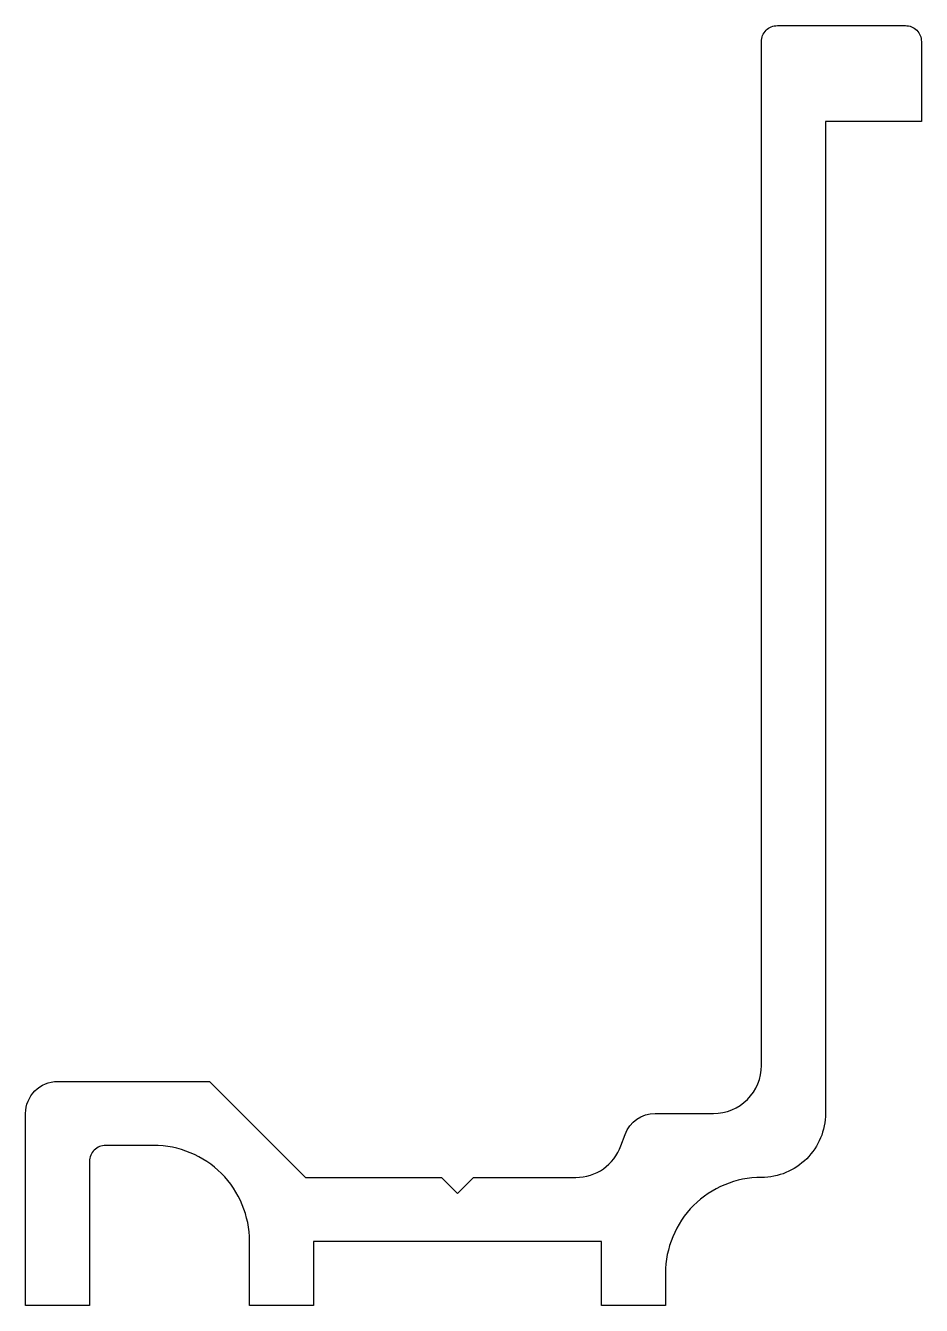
# Model space of a CAD drawing. Extents: x 170.2 to 198.2, y 208 to 248.
import ezdxf

# ---------------------------------------------------------------- set-up
doc = ezdxf.new("R2010")
doc.units = 0
doc.layers.add('ANA', color=220, linetype='CONTINUOUS')

msp = doc.modelspace()

# ---------------------------------------------------------------- linework, layer by layer
at = {"layer": 'ANA'}
msp.add_lwpolyline([(174.204, 213.017), (172.704, 213.017, 0.414214), (172.204, 212.517), (172.204, 208.017), (170.204, 208.017), (170.204, 214.017, -0.414214), (171.204, 215.017), (175.954, 215.017), (178.954, 212.017), (183.204, 212.017), (183.704, 211.517), (184.204, 212.017), (187.403, 212.017, 0.315299), (188.813, 213.004), (188.942, 213.359, -0.315299), (189.882, 214.017), (191.704, 214.017, 0.414214), (193.204, 215.517), (193.204, 247.517, -0.414214), (193.704, 248.017), (197.704, 248.017, -0.414214), (198.204, 247.517), (198.204, 245.017), (195.204, 245.017), (195.204, 214.017, -0.414214), (193.204, 212.017, 0.414214), (190.204, 209.017), (190.204, 208.017), (188.204, 208.017), (188.204, 210.017), (179.204, 210.017), (179.204, 208.017), (177.204, 208.017), (177.204, 210.017, 0.414214)], format="xyb", close=True, dxfattribs=at)

doc.saveas('drawing.dxf')
